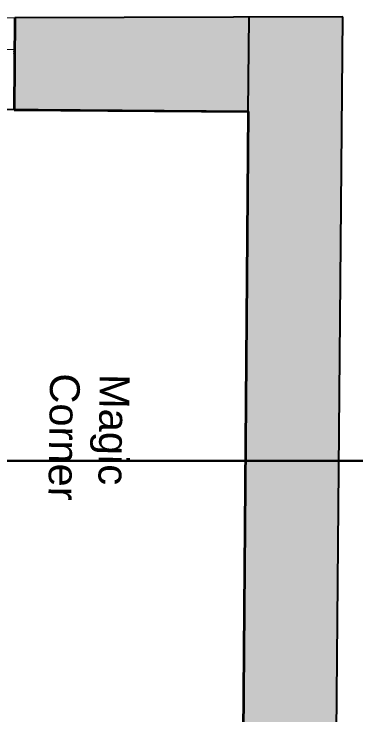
# Model space of a CAD drawing. Header units: millimetres. Extents: x 2258 to 5600, y 711 to 2563.
# Drawn here: x 4688.5 to 4717.1, y 2455.8 to 2514.5 of the extents above; entities that cross this region are included whole.
import ezdxf

# ---------------------------------------------------------------- set-up
doc = ezdxf.new("R2010")
doc.units = ezdxf.units.MM
for name, color, linetype, lineweight in [('FP_A_DOOR_WIN', 140, 'Continuous', 18), ('PQI-A-IN-ELEV-PTRN', 249, 'Continuous', 0), ('PQI-A-WALL', 30, 'Continuous', 50), ('PQI-A-WIN', 140, 'Continuous', 13)]:
    doc.layers.add(name, color=color, linetype=linetype, lineweight=lineweight)
doc.styles.get("Standard").update_dxf_attribs({"font": 'arial.ttf'})

# ---------------------------------------------------------------- blocks, each defined once
blk = doc.blocks.new('W6')
at = {"layer": 'FP_A_DOOR_WIN', "ltscale": 1000}
for points in [[(-956, 69), (-999.5, 69, -0.41391), (-1000, 69.5), (-1000, 73.5, -0.492952), (-999.4, 74), (-998, 73.6)], [(-998, 78.4), (-999.4, 78, -0.492951), (-1000, 78.5), (-1000, 87.5), (-998, 88)], [(-998, 120), (-1000, 120.5), (-1000, 129.5, -0.492952), (-999.4, 130)], [(-999.4, 134, -0.492965), (-1000, 134.5), (-1000, 141.5, -0.492951), (-999.4, 142)], [(-999.4, 146, -0.492957), (-1000, 146.5), (-1000, 150.5, -0.413949), (-999.5, 151)]]:
    blk.add_lwpolyline(points, format="xyb", dxfattribs=at)
at = {"layer": 'PQI-A-IN-ELEV-PTRN', "ltscale": 1000}
blk.add_line((0, 0), (-1000, 0), dxfattribs=at)

msp = doc.modelspace()

# ---------------------------------------------------------------- hatches: boundary and pattern name
at = {"true_color": 0x000000}
h = msp.add_hatch(color=18, dxfattribs=at)
h.dxf.hatch_style = 1
h.paths.add_polyline_path([(4758.319, 2355.563), (4714.61, 2355.563), (4715.679, 2477.075), (4707.848, 2477.075), (4706.883, 2355.738), (4694.883, 2355.833), (4684.106, 2355.918), (4682.895, 2355.927), (4682.895, 2348.201), (4684.036, 2348.192), (4706.822, 2348.012), (4758.319, 2347.607)])
h.paths.add_polyline_path([(4716.007, 2514.301), (4708.144, 2514.284), (4708.081, 2506.363), (4707.848, 2477.075), (4715.679, 2477.075)])
h.paths.add_polyline_path([(4708.144, 2514.284), (4688.512, 2514.241), (4688.451, 2506.518), (4708.081, 2506.363)])

# ---------------------------------------------------------------- linework, layer by layer
for p, q in [((4716.007, 2514.301), (4688.512, 2514.241)), ((4708.081, 2506.363), (4708.144, 2514.284)), ((4714.61, 2355.563), (4716.007, 2514.301)), ((4708.081, 2506.363), (4684.081, 2506.552)), ((4708.081, 2506.363), (4696.081, 2506.458)), ((4696.081, 2506.458), (4696.081, 2506.457)), ((4696.081, 2506.458), (4696.081, 2506.457)), ((4696.081, 2506.458), (4696.081, 2506.457))]:
    msp.add_line(p, q)
at = {"color": 242, "lineweight": 30, "true_color": 0xcd2027}
msp.add_line((4583.018, 2477.075), (4737.274, 2477.075), dxfattribs=at)
at = {"layer": 'PQI-A-WALL', "color": 0, "lineweight": 35, "ltscale": 1000}
for p, q in [((4688.512, 2514.242), (4688.451, 2506.516)), ((4688.451, 2506.516), (4708.081, 2506.363)), ((4708.081, 2506.363), (4706.883, 2355.738))]:
    msp.add_line(p, q, dxfattribs=at)

# ---------------------------------------------------------------- block references
at = {"layer": 'PQI-A-WIN', "xscale": 0.03863196438221001, "yscale": 0.03863196438221001, "zscale": 0.03863196438221001, "rotation": 179.54587057659}
msp.add_blockref('W6', (4649.881, 2514.547), dxfattribs=at)

# ---------------------------------------------------------------- texts
at = {"insert": (4698.144, 2484.344), "char_height": 2.5, "attachment_point": 1, "rotation": 269.20794}
msp.add_mtext_dynamic_manual_height_columns('Magic Corner', width=0.10807, gutter_width=12.5, heights=[0], dxfattribs=at)

doc.saveas('drawing.dxf')
